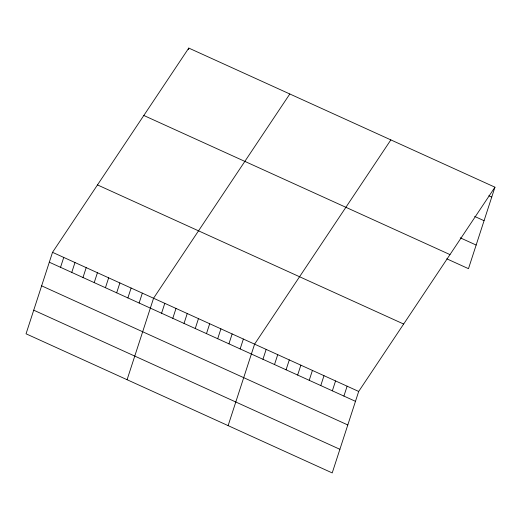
<?xml version="1.0" encoding="UTF-8"?>
<svg xmlns="http://www.w3.org/2000/svg" width="521" height="521" viewBox="0 0 521 521"><rect width="100%" height="100%" fill="white"/><g stroke="black" fill="none" stroke-linecap="round" stroke-linejoin="round"><path stroke-width="0.78" d="M52.523 252.327L26.05 333.805L332.216 472.925L358.689 391.447L494.95 187.195L188.784 48.075L52.523 252.327L358.689 391.447M60.54 267.312L63.751 257.426M71.761 272.411L74.978 262.532M82.989 277.517L86.199 267.631M94.216 282.616L97.427 272.73M105.444 287.716L108.655 277.83M188.289 49.593L188.784 48.075M116.671 292.822L119.882 282.936M127.892 297.921L131.11 288.035M139.12 303.02L142.331 293.134M127.085 379.718L153.558 298.24L289.819 93.982M161.575 313.225L164.786 303.339M172.796 318.324L176.013 308.439M184.024 323.424L187.234 313.538M195.251 328.53L198.462 318.644M206.479 333.629L209.689 323.743M217.706 338.728L220.917 328.842M228.927 343.827L232.138 333.948M240.155 348.933L243.366 339.047M228.12 425.624L254.593 344.147L390.854 139.895M262.949 359.288L266.159 349.402M274.515 364.544L277.726 354.658M286.081 369.799L289.292 359.913M297.647 375.055L300.858 365.169M309.214 380.31L312.424 370.424M320.78 385.566L323.99 375.68M332.346 390.822L335.557 380.936M343.912 396.077L347.123 386.191M494.95 187.195L468.477 268.673L446.79 258.82M488.848 195.766L491.739 197.081M474.664 216.436L484.061 220.702M460.251 237.823L476.155 245.046M143.816 115.48L449.981 254.6M97.492 184.922L403.658 324.042M49.313 262.213L355.478 401.333M41.634 285.84L347.8 424.96M33.728 310.177L339.894 449.304"/></g></svg>
